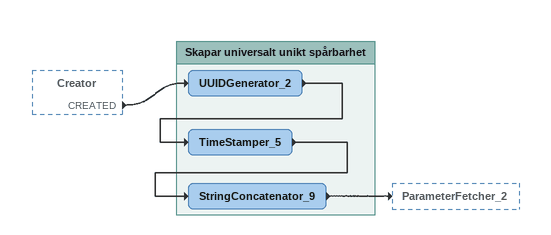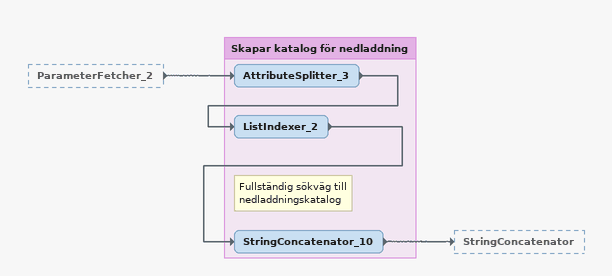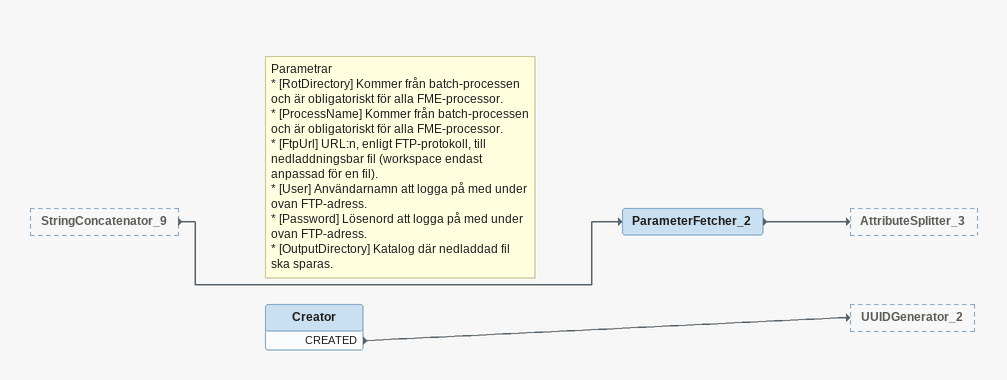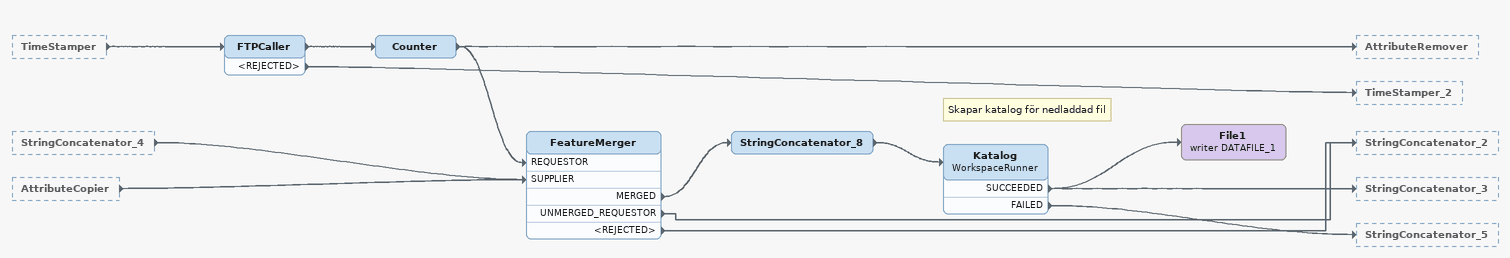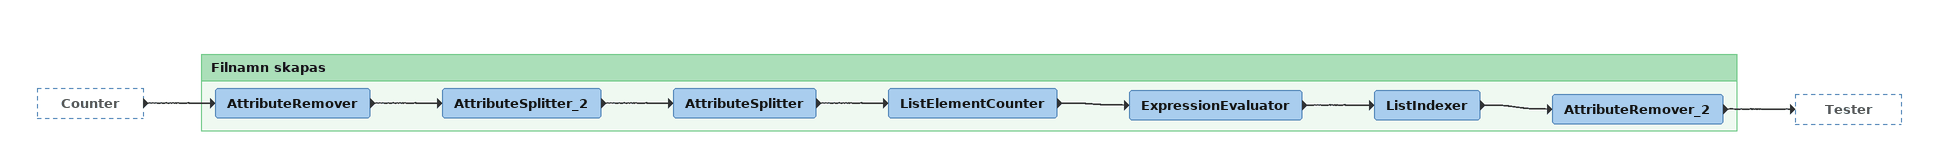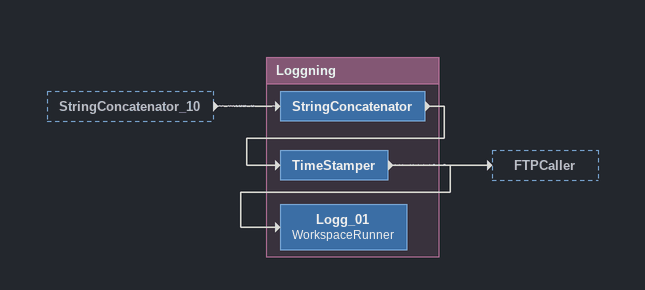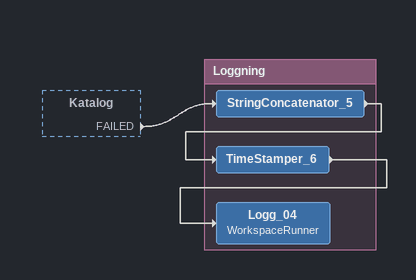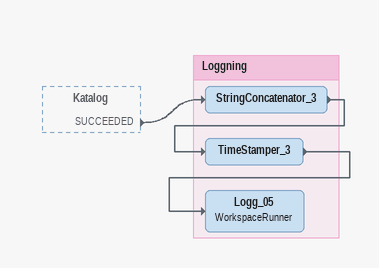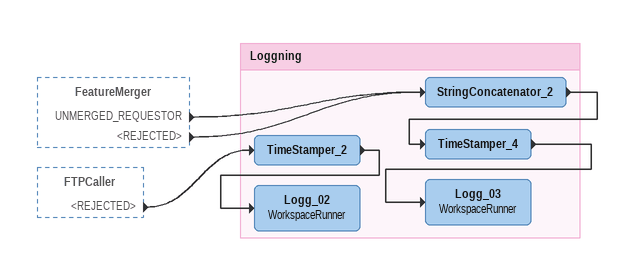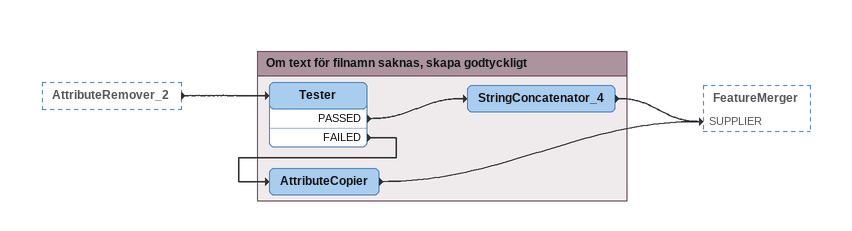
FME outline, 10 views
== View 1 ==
Creator [outside]
    CREATED -> UUIDGenerator_2

Bookmark: Skapar universalt unikt spårbarhet
UUIDGenerator_2
    -> TimeStamper_5
TimeStamper_5
    -> StringConcatenator_9
StringConcatenator_9
    -> ParameterFetcher_2

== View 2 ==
ParameterFetcher_2 [outside]
    -> AttributeSplitter_3

Bookmark: Skapar katalog för nedladdning
AttributeSplitter_3
    -> ListIndexer_2
ListIndexer_2
    -> StringConcatenator_10
Note: Fullständig sökväg till nedladdningskatalog
StringConcatenator_10
    -> StringConcatenator

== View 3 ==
StringConcatenator_9 [outside]
    -> ParameterFetcher_2
Note: Parametrar / * [RotDirectory] Kommer från batch-processen och är obligatoriskt för alla FME-processor. / * [ProcessName] Kommer från batch-processen och är obligatoriskt för alla FME-processor. / * [FtpUrl] URL:n, enligt FTP-protokoll, till nedladdningsbar fil (workspace endast anpassad för en fil). / * [User] Användarnamn att logga på med under ovan FTP-adress. / * [Password] Lösenord att logga på med under ovan FTP-adress. / * [OutputDirectory] Katalog där nedladdad fil ska sparas.
Creator
    CREATED -> UUIDGenerator_2
ParameterFetcher_2
    -> AttributeSplitter_3

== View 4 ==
TimeStamper [outside]
    -> FTPCaller
StringConcatenator_4 [outside]
    -> FeatureMerger [SUPPLIER]
AttributeCopier [outside]
    -> FeatureMerger [SUPPLIER]
FTPCaller
    -> Counter
    <REJECTED> -> TimeStamper_2
Counter
    -> AttributeRemover
    -> FeatureMerger [REQUESTOR]
FeatureMerger
    MERGED -> StringConcatenator_8
    UNMERGED_REQUESTOR -> StringConcatenator_2
    <REJECTED> -> StringConcatenator_2
StringConcatenator_8
    -> Katalog
Note: Skapar katalog för nedladdad fil
Katalog: WorkspaceRunner
    SUCCEEDED -> StringConcatenator_3
    SUCCEEDED -> File1 (writer DATAFILE_1)
    FAILED -> StringConcatenator_5
File1 (writer DATAFILE_1)

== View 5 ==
Counter [outside]
    -> AttributeRemover

Bookmark: Filnamn skapas
AttributeRemover
    -> AttributeSplitter_2
AttributeSplitter_2
    -> AttributeSplitter
AttributeSplitter
    -> ListElementCounter
ListElementCounter
    -> ExpressionEvaluator
ExpressionEvaluator
    -> ListIndexer
ListIndexer
    -> AttributeRemover_2
AttributeRemover_2
    -> Tester

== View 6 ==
StringConcatenator_10 [outside]
    -> StringConcatenator

Bookmark: Loggning
StringConcatenator
    -> TimeStamper
TimeStamper
    -> Logg_01
    -> FTPCaller
Logg_01: WorkspaceRunner

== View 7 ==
Katalog [outside]
    FAILED -> StringConcatenator_5

Bookmark: Loggning
StringConcatenator_5
    -> TimeStamper_6
TimeStamper_6
    -> Logg_04
Logg_04: WorkspaceRunner

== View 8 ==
Katalog [outside]
    SUCCEEDED -> StringConcatenator_3

Bookmark: Loggning
StringConcatenator_3
    -> TimeStamper_3
TimeStamper_3
    -> Logg_05
Logg_05: WorkspaceRunner

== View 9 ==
FeatureMerger [outside]
    UNMERGED_REQUESTOR -> StringConcatenator_2
    <REJECTED> -> StringConcatenator_2
FTPCaller [outside]
    <REJECTED> -> TimeStamper_2

Bookmark: Loggning
StringConcatenator_2
    -> TimeStamper_4
TimeStamper_4
    -> Logg_03
Logg_03: WorkspaceRunner
TimeStamper_2
    -> Logg_02
Logg_02: WorkspaceRunner

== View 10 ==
AttributeRemover_2 [outside]
    -> Tester

Bookmark: Om text för filnamn saknas, skapa godtyckligt
Tester
    PASSED -> StringConcatenator_4
    FAILED -> AttributeCopier
StringConcatenator_4
    -> FeatureMerger [SUPPLIER]
AttributeCopier
    -> FeatureMerger [SUPPLIER]
